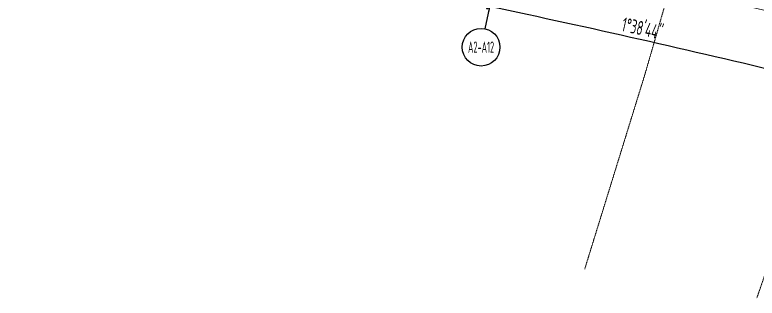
# Model space of a CAD drawing. Header units: millimetres. Extents: x 11515858 to 24947533, y -12784974 to -6116114.
# Drawn here: x 11824839 to 11844548, y -6423435 to -6415920 of the extents above; entities that cross this region are included whole.
import ezdxf
from ezdxf.enums import TextEntityAlignment as Align

# ---------------------------------------------------------------- set-up
doc = ezdxf.new("R2010")
doc.units = ezdxf.units.MM
doc.header["$LTSCALE"] = 10
doc.linetypes.add('A2-RI-F2$0$Overhead 1_16_', pattern=[2.579687, 1.5875, -0.992188])
for name, color, linetype in [('A2-RG-AXIS$0$A-AXIS', 1, 'Continuous'), ('A2-RG-AXIS$0$A-DIMS-100', 1, 'Continuous'), ('A2-RG-AXIS$0$A-SYMB', 4, 'Continuous')]:
    doc.layers.add(name, color=color, linetype=linetype)
for name, color, linetype, lineweight in [('A2-RI-F2$0$A-DETL-LLIN', 3, 'Continuous', 5), ('A2-RI-F2$0$A-FLOR-OVHD', 8, 'A2-RI-F2$0$Overhead 1_16_', 5), ('A2-RI-F2$0$A-FLOR-STRS', 2, 'Continuous', 5)]:
    doc.layers.add(name, color=color, linetype=linetype, lineweight=lineweight)
doc.styles.add('A2-RG-AXIS$0$ECADI', font='hzs.shx', dxfattribs={"width": 0.7, "bigfont": 'hztxt.shx'})
doc.styles.add('A2-RG-AXIS$0$XD2008', font='hzs.shx', dxfattribs={"width": 0.7, "bigfont": 'hztxt.shx'})
doc.dimstyles.new('A2-RG-AXIS$0$XD150', dxfattribs={"dimscale": 300, "dimtxt": 2.5, "dimasz": 1.5, "dimexe": 1, "dimexo": 2, "dimgap": 0.5, "dimtad": 1, "dimdec": 0, "dimdsep": 46, "dimtxsty": 'A2-RG-AXIS$0$XD2008', "dimcen": 2.5, "dimclrt": 4, "dimaunit": 1, "dimadec": 3, "dimazin": 0, "dimtfac": 1, "dimtdec": 0, "dimtmove": 2, "dimatfit": 3, "dimfxl": 0, "dimtolj": 1, "dimtzin": 0, "dimarcsym": 0})

# ---------------------------------------------------------------- blocks, each defined once
blk = doc.blocks.new('A2-RG-AXIS$0$ECADI-TAG-GRID')
at = {"color": 13}
blk.add_circle((0, 0), 5, dxfattribs=at)
at = {"style": 'A2-RG-AXIS$0$ECADI', "width": 0.7}
blk.add_attdef('GRID', text='', height=5, dxfattribs=at).set_placement((0, 0), align=Align.MIDDLE)
blk = doc.blocks.new('A2-RG-AXIS$0$_ArchTick')
at = {"color": 0, "linetype": 'ByBlock', "const_width": 0.4}
blk.add_lwpolyline([(-0.5, -0.5), (0.5, 0.5)], dxfattribs=at)
blk = doc.blocks.new('*D1350')
at = {"layer": 'A2-RG-AXIS$0$A-DIMS-100', "color": 0, "lineweight": -2, "ltscale": 3, "transparency": 16777216}
for p, q in [((11837693, -6414527), (11837414, -6415848)), ((11845698, -6416335), (11845382, -6417648))]:
    blk.add_line(p, q, dxfattribs=at)
blk.add_arc((11778731, -6694179), 284600, 76.44866, 78.09408, dxfattribs=at)
at = {"layer": 'Defpoints', "color": 0, "ltscale": 3, "transparency": 16777216}
for p in [(11837755, -6414233), (11845769, -6416044), (11842766, -6416876), (11778731, -6694179)]:
    blk.add_point(p, dxfattribs=at)
at = {"layer": 'A2-RG-AXIS$0$A-DIMS-100', "color": 0, "lineweight": -2, "ltscale": 3, "transparency": 16777216, "xscale": 150, "yscale": 150, "zscale": 150}
for p, rotation in [((11837445, -6415701), 168.0940787372952), ((11845417, -6417502), 346.4486599795539)]:
    blk.add_blockref('A2-RG-AXIS$0$_ArchTick', p, dxfattribs=dict(at, rotation=rotation))
at = {"layer": 'A2-RG-AXIS$0$A-DIMS-100', "color": 4, "ltscale": 3, "transparency": 16777216, "insert": (11841503, -6416282), "char_height": 375, "attachment_point": 5, "rotation": 347.2714, "style": 'A2-RG-AXIS$0$XD2008'}
blk.add_mtext('\\A1;1°38\'44"', dxfattribs=at)
blk = doc.blocks.new('A2-RG-AXIS')
at = {"layer": 'A2-RG-AXIS$0$A-AXIS', "ltscale": 3}
blk.add_line((11837754.6, -6414233.4), (11837321.4, -6416288.2), dxfattribs=at)
at = {"layer": 'A2-RG-AXIS$0$A-SYMB'}
ref = blk.add_blockref('A2-RG-AXIS$0$ECADI-TAG-GRID', (11837218.3, -6416777.5), dxfattribs=dict(at, xscale=100, yscale=100, zscale=100))
ref.add_attrib('GRID', 'A2-A12', dxfattribs={"layer": '0', "extrusion": (0, 0, -1), "height": 300, "style": 'A2-RG-AXIS$0$ECADI', "text_generation_flag": 2, "width": 0.5}).set_placement((-11837218.3, -6416777.5), align=Align.MIDDLE)
at = {"layer": 'A2-RG-AXIS$0$A-DIMS-100', "ltscale": 3}
dim = blk.add_angular_dim_3p(base=(11842765.6, -6416876.2), center=(11778730.7, -6694178.7), p1=(11845768.7, -6416043.6), p2=(11837754.6, -6414233.4), dimstyle='A2-RG-AXIS$0$XD150', override={"dimscale": 150, "dimasz": 1, "dimblk": 'A2-RG-AXIS$0$_ArchTick', "dimadec": 4}, dxfattribs=at)
dim.commit()
dim.dimension.update_dxf_attribs({"geometry": '*D1350', "text_midpoint": (11841503.4, -6416282)})
blk = doc.blocks.new('A2-RI-F2')
at = {"layer": 'A2-RI-F2$0$A-DETL-LLIN'}
blk.add_arc((11778731, -6694179), 286100, 74.62894, 96.36799, dxfattribs=at)
at = {"layer": 'A2-RI-F2$0$A-FLOR-OVHD', "ltscale": 0.3}
blk.add_line((11841566, -6417507), (11842229, -6415214), dxfattribs=at)
for points in [[(11846959, -6416333), (11846172, -6418748), (11844538, -6423435)], [(11839969, -6422666), (11841566, -6417507)]]:
    blk.add_lwpolyline(points, dxfattribs=at)
at = {"layer": 'A2-RI-F2$0$A-FLOR-STRS'}
blk.add_blockref('A2-RG-AXIS', (0, 0), dxfattribs=at)

msp = doc.modelspace()

# ---------------------------------------------------------------- block references
for name in ['A2-RI-F2', 'A2-RG-AXIS']:
    msp.add_blockref(name, (0, 0))

doc.saveas('drawing.dxf')
